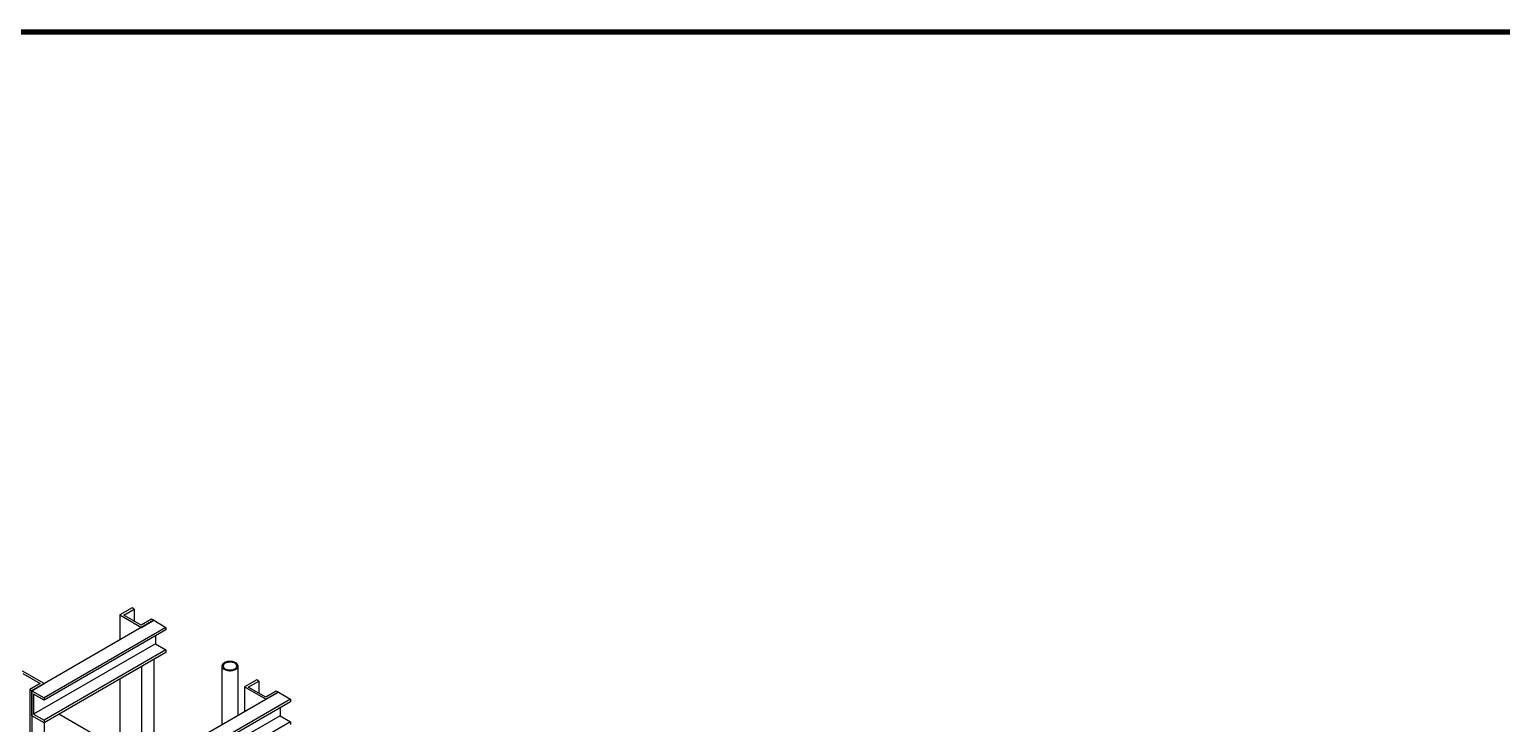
# Model space of a CAD drawing. Header units: millimetres. Extents: x 0 to 16187, y -20471 to 6290.
# Drawn here: x 589.3 to 877.5, y 5771.1 to 5907 of the extents above; entities that cross this region are included whole.
import ezdxf
from ezdxf.enums import TextEntityAlignment as Align

# ---------------------------------------------------------------- set-up
doc = ezdxf.new("R2010")
doc.units = ezdxf.units.MM
doc.layers.add('BORDER1', color=3, linetype='Continuous')
doc.layers.add('BORDER2', color=7, linetype='Continuous')
doc.styles.add('ROMANC', font='ROMANC', dxfattribs={"height": 5})
doc.styles.add('ROMANS', font='ROMANS.shx', dxfattribs={"width": 0.8})
doc.styles.add('ROMANT', font='ROMANT', dxfattribs={"height": 4})

# ---------------------------------------------------------------- blocks, each defined once
blk = doc.blocks.new('*U609')
at = {"layer": 'BORDER1', "color": 154, "true_color": 0x1859a9, "const_width": 1}
blk.add_lwpolyline([(1.81, 811), (1144, 811), (1144, 0), (0, 0), (0, 811)], close=True, dxfattribs=at)
at = {"layer": 'BORDER2', "flags": 8}
for tag, height, style, p in [('REV-A', 3.24, 'ROMANS', (986.93, 140.25)), ('RE-A', 8.06, 'ROMANT', (1084.63, 7.17))]:
    blk.add_attdef(tag, text='', height=height, dxfattribs=dict(at, style=style)).set_placement(p, align=Align.CENTER)
at = {"layer": 'BORDER2', "style": 'ROMANS', "width": 3.830216}
blk.add_attdef('DATE-A', text='', height=3.24, dxfattribs=at).set_placement((995.51, 140.25), (1008.51, 140.25), align=Align.FIT)
at = {"layer": 'BORDER2'}
for tag, height, style, p in [('DRN-A', 3.24, 'ROMANS', (1018.38, 140.25)), ('CHD-A', 3.24, 'ROMANS', (1032.35, 140.25)), ('APD-A', 3.24, 'ROMANS', (1046.64, 140.25)), ('CONS_CONT_VEND', 4.2, 'ROMANC', (1061.39, 72.83))]:
    blk.add_attdef(tag, text='', height=height, dxfattribs=dict(at, style=style)).set_placement(p, align=Align.CENTER)
at = {"layer": 'BORDER2', "style": 'ROMANS', "width": 0.8}
for tag, p, height in [('1:X', (997.23, 122.55), 3.5), ('LOC', (1042.74, 122.55), 3.5), ('PROJ_NO', (1118.64, 122.55), 3.5), ('CONS_DRG_NO', (1011, 63), 3)]:
    blk.add_attdef(tag, p, '', height=height, dxfattribs=at)
at = {"layer": 'BORDER2', "lineweight": 30, "width": 0.8, "flags": 104}
blk.add_attdef('COMMENTS-A', text='', height=2.2, dxfattribs=at).set_placement((1055.21, 142.07), align=Align.MIDDLE_LEFT)
at = {"layer": 'BORDER2', "style": 'ROMANS', "width": 0.8}
for tag, p in [('PROJECT_TITLE_1', (1061.07, 55.35)), ('PROJECT_TITLE_2', (1061.07, 49.3))]:
    blk.add_attdef(tag, text='', height=3.5, dxfattribs=at).set_placement(p, align=Align.MIDDLE)
at = {"layer": 'BORDER2', "style": 'ROMANT', "width": 0.8}
for tag, p in [('DRG_TITLE_1', (1061.07, 36.31)), ('DRG_TITLE_2', (1061.07, 28.31)), ('DRG_TITLE_3', (1061.07, 20.31))]:
    blk.add_attdef(tag, text='', height=5, dxfattribs=at).set_placement(p, align=Align.CENTER)
at = {"layer": 'BORDER2', "style": 'ROMANT'}
for tag, p in [('AR', (995, 7.17)), ('PA', (1011.74, 7.17)), ('DC', (1028.45, 7.17)), ('TS', (1120.84, 7.17))]:
    blk.add_attdef(tag, p, '', height=8.06, dxfattribs=at)
for tag, p in [('SRNO', (1074.7, 7.17)), ('SH', (1115.8, 7.18))]:
    blk.add_attdef(tag, text='', height=8.06, dxfattribs=at).set_placement(p, align=Align.RIGHT)
at = {"layer": 'BORDER2', "style": 'ROMANS', "flags": 2}
blk.add_attdef('TB_VERSION', text='', height=2, dxfattribs=at).set_placement((1, -1), align=Align.TOP_LEFT)

msp = doc.modelspace()

# ---------------------------------------------------------------- linework, layer by layer
at = {"color": 7, "linetype": 'Continuous', "lineweight": 25}
for p, q in [((609.39197, 5793.78719), (607.00548, 5792.4095)), ((607.74794, 5792.34827), (609.81623, 5793.54227)), ((609.81623, 5793.54227), (609.39197, 5793.78719)), ((609.81623, 5793.54227), (609.81623, 5791.15428)), ((613.63461, 5791.33797), (589.76975, 5777.56108)), ((616.02109, 5789.96028), (592.15624, 5776.18339)), ((607.00548, 5792.4095), (611.24812, 5789.96028)), ((607.00548, 5792.4095), (607.00548, 5787.51105)), ((611.14206, 5790.38889), (607.74794, 5792.34827)), ((613.21034, 5791.58289), (611.14206, 5790.38889)), ((611.24812, 5789.96028), (613.63461, 5791.33797)), ((613.63461, 5791.33797), (613.21034, 5791.58289)), ((613.63461, 5791.33797), (616.02109, 5789.96028)), ((616.02109, 5789.96028), (616.02109, 5789.47035)), ((616.02109, 5789.47035), (592.15624, 5775.69347)), ((613.95281, 5788.27636), (613.95281, 5786.74496)), ((613.95281, 5786.74496), (590.08795, 5772.96807)), ((616.02109, 5785.55096), (592.15624, 5771.77407)), ((616.02109, 5785.06103), (592.15624, 5771.28415)), ((613.95281, 5786.74496), (616.02109, 5785.55096)), ((616.02109, 5785.55096), (616.02109, 5785.06103)), ((592.15624, 5778.93877), (587.9136, 5781.38799)), ((611.24812, 5782.30566), (611.24812, 5766.69265)), ((613.63461, 5783.68335), (613.63461, 5766.53957)), ((626.97374, 5782.38593), (626.97374, 5770.87241)), ((630.13874, 5772.69952), (630.13874, 5782.38593)), ((588.01966, 5780.95938), (591.41378, 5779)), ((591.41378, 5779), (589.34549, 5777.806)), ((589.76975, 5777.56108), (592.15624, 5778.93877)), ((607.00548, 5779.85643), (607.00548, 5718.61463)), ((633.78715, 5779.70415), (631.40067, 5778.32646)), ((631.40067, 5778.32646), (635.64331, 5775.87724)), ((631.40067, 5778.32646), (631.40067, 5773.42801)), ((632.14313, 5778.26523), (634.21142, 5779.45923)), ((635.53724, 5776.30585), (632.14313, 5778.26523)), ((634.21142, 5779.45923), (633.78715, 5779.70415)), ((634.21142, 5779.45923), (634.21142, 5777.07124)), ((589.34549, 5777.806), (589.34549, 5729.37259)), ((589.34549, 5777.806), (589.76975, 5777.56108)), ((589.76975, 5777.56108), (592.15624, 5776.18339)), ((589.76975, 5772.66184), (589.76975, 5777.56108)), ((589.76975, 5777.56108), (589.76975, 5729.12767)), ((592.15624, 5775.69347), (590.08795, 5776.88746)), ((590.08795, 5776.88746), (590.08795, 5772.96807)), ((592.15624, 5776.18339), (592.15624, 5775.69347)), ((638.02979, 5777.25493), (614.16494, 5763.47804)), ((640.41628, 5775.87724), (616.55142, 5762.10035)), ((640.41628, 5775.38731), (616.55142, 5761.61043)), ((637.60553, 5777.49985), (635.53724, 5776.30585)), ((635.64331, 5775.87724), (638.02979, 5777.25493)), ((638.02979, 5777.25493), (637.60553, 5777.49985)), ((638.02979, 5777.25493), (640.41628, 5775.87724)), ((640.41628, 5775.87724), (640.41628, 5775.38731)), ((592.15624, 5771.28415), (589.76975, 5772.66184)), ((590.08795, 5772.96807), (592.15624, 5771.77407)), ((607.00548, 5766.0339), (595.03352, 5772.94517)), ((638.34799, 5772.66192), (614.48314, 5758.88503)), ((638.34799, 5774.19332), (638.34799, 5772.66192)), ((638.34799, 5772.66192), (640.41628, 5771.46792)), ((592.15624, 5771.77407), (592.15624, 5771.28415)), ((592.15624, 5771.28415), (592.15624, 5729.5869)), ((640.41628, 5771.46792), (616.55142, 5757.69103)), ((640.41628, 5771.46792), (640.41628, 5770.97799))]:
    msp.add_line(p, q, dxfattribs=at)
at = {"color": 7, "linetype": 'Continuous', "lineweight": 25, "flags": 128}
for points in [[(627.00742, 5782.19845), (627.06306, 5782.08335), (627.14425, 5781.97342), (627.2496, 5781.87056), (627.37731, 5781.77651), (627.52518, 5781.69289), (627.6907, 5781.62113), (627.87103, 5781.56245), (628.06308, 5781.51786), (628.26357, 5781.48813), (628.46907, 5781.47376), (628.67606, 5781.47499), (628.881, 5781.49182), (629.08038, 5781.52394), (629.2708, 5781.57081), (629.44899, 5781.63162), (629.6119, 5781.70534), (629.75675, 5781.79071), (629.88106, 5781.88626), (629.9827, 5781.99037), (630.05994, 5782.10124), (630.11144, 5782.21698), (630.13634, 5782.33561), (630.1342, 5782.4551), (630.10506, 5782.57341), (630.04942, 5782.68851), (629.96823, 5782.79844), (629.86288, 5782.9013), (629.73518, 5782.99535), (629.5873, 5783.07897), (629.42178, 5783.15073), (629.24145, 5783.20941), (629.0494, 5783.25399), (628.84891, 5783.28373), (628.64341, 5783.2981), (628.43642, 5783.29686), (628.23148, 5783.28004), (628.0321, 5783.24792), (627.84168, 5783.20105), (627.66349, 5783.14024), (627.50058, 5783.06651), (627.35573, 5782.98115), (627.23142, 5782.88559), (627.12978, 5782.78149), (627.05255, 5782.67062), (627.00104, 5782.55488), (626.97614, 5782.43625), (626.97828, 5782.31676), (627.00742, 5782.19845)], [(627.26874, 5782.23008), (627.32027, 5782.12589), (627.39695, 5782.02699), (627.49724, 5781.9354), (627.61908, 5781.85299), (627.76, 5781.78142), (627.91714, 5781.72215), (628.08728, 5781.6764), (628.26696, 5781.6451), (628.45254, 5781.62887), (628.64023, 5781.62806), (628.82621, 5781.64267), (629.00669, 5781.67242), (629.178, 5781.71669), (629.33666, 5781.77458), (629.47943, 5781.84492), (629.6034, 5781.92627), (629.70606, 5782.01698), (629.78531, 5782.1152), (629.83954, 5782.21893), (629.86765, 5782.32606), (629.86906, 5782.43441), (629.84374, 5782.54178), (629.79222, 5782.64597), (629.71553, 5782.74486), (629.61524, 5782.83645), (629.4934, 5782.91887), (629.35248, 5782.99044), (629.19535, 5783.04971), (629.02521, 5783.09546), (628.84552, 5783.12676), (628.65994, 5783.14299), (628.47225, 5783.1438), (628.28627, 5783.12919), (628.10579, 5783.09944), (627.93448, 5783.05517), (627.77582, 5782.99728), (627.63306, 5782.92694), (627.50908, 5782.84559), (627.40642, 5782.75488), (627.32717, 5782.65666), (627.27294, 5782.55293), (627.24483, 5782.44579), (627.24343, 5782.33744), (627.26874, 5782.23008)]]:
    msp.add_lwpolyline(points, dxfattribs=at)

# ---------------------------------------------------------------- block references
at = {"layer": 'BORDER1'}
msp.add_blockref('*U609', (30, 5095.49056), dxfattribs=at)

doc.saveas('drawing.dxf')
